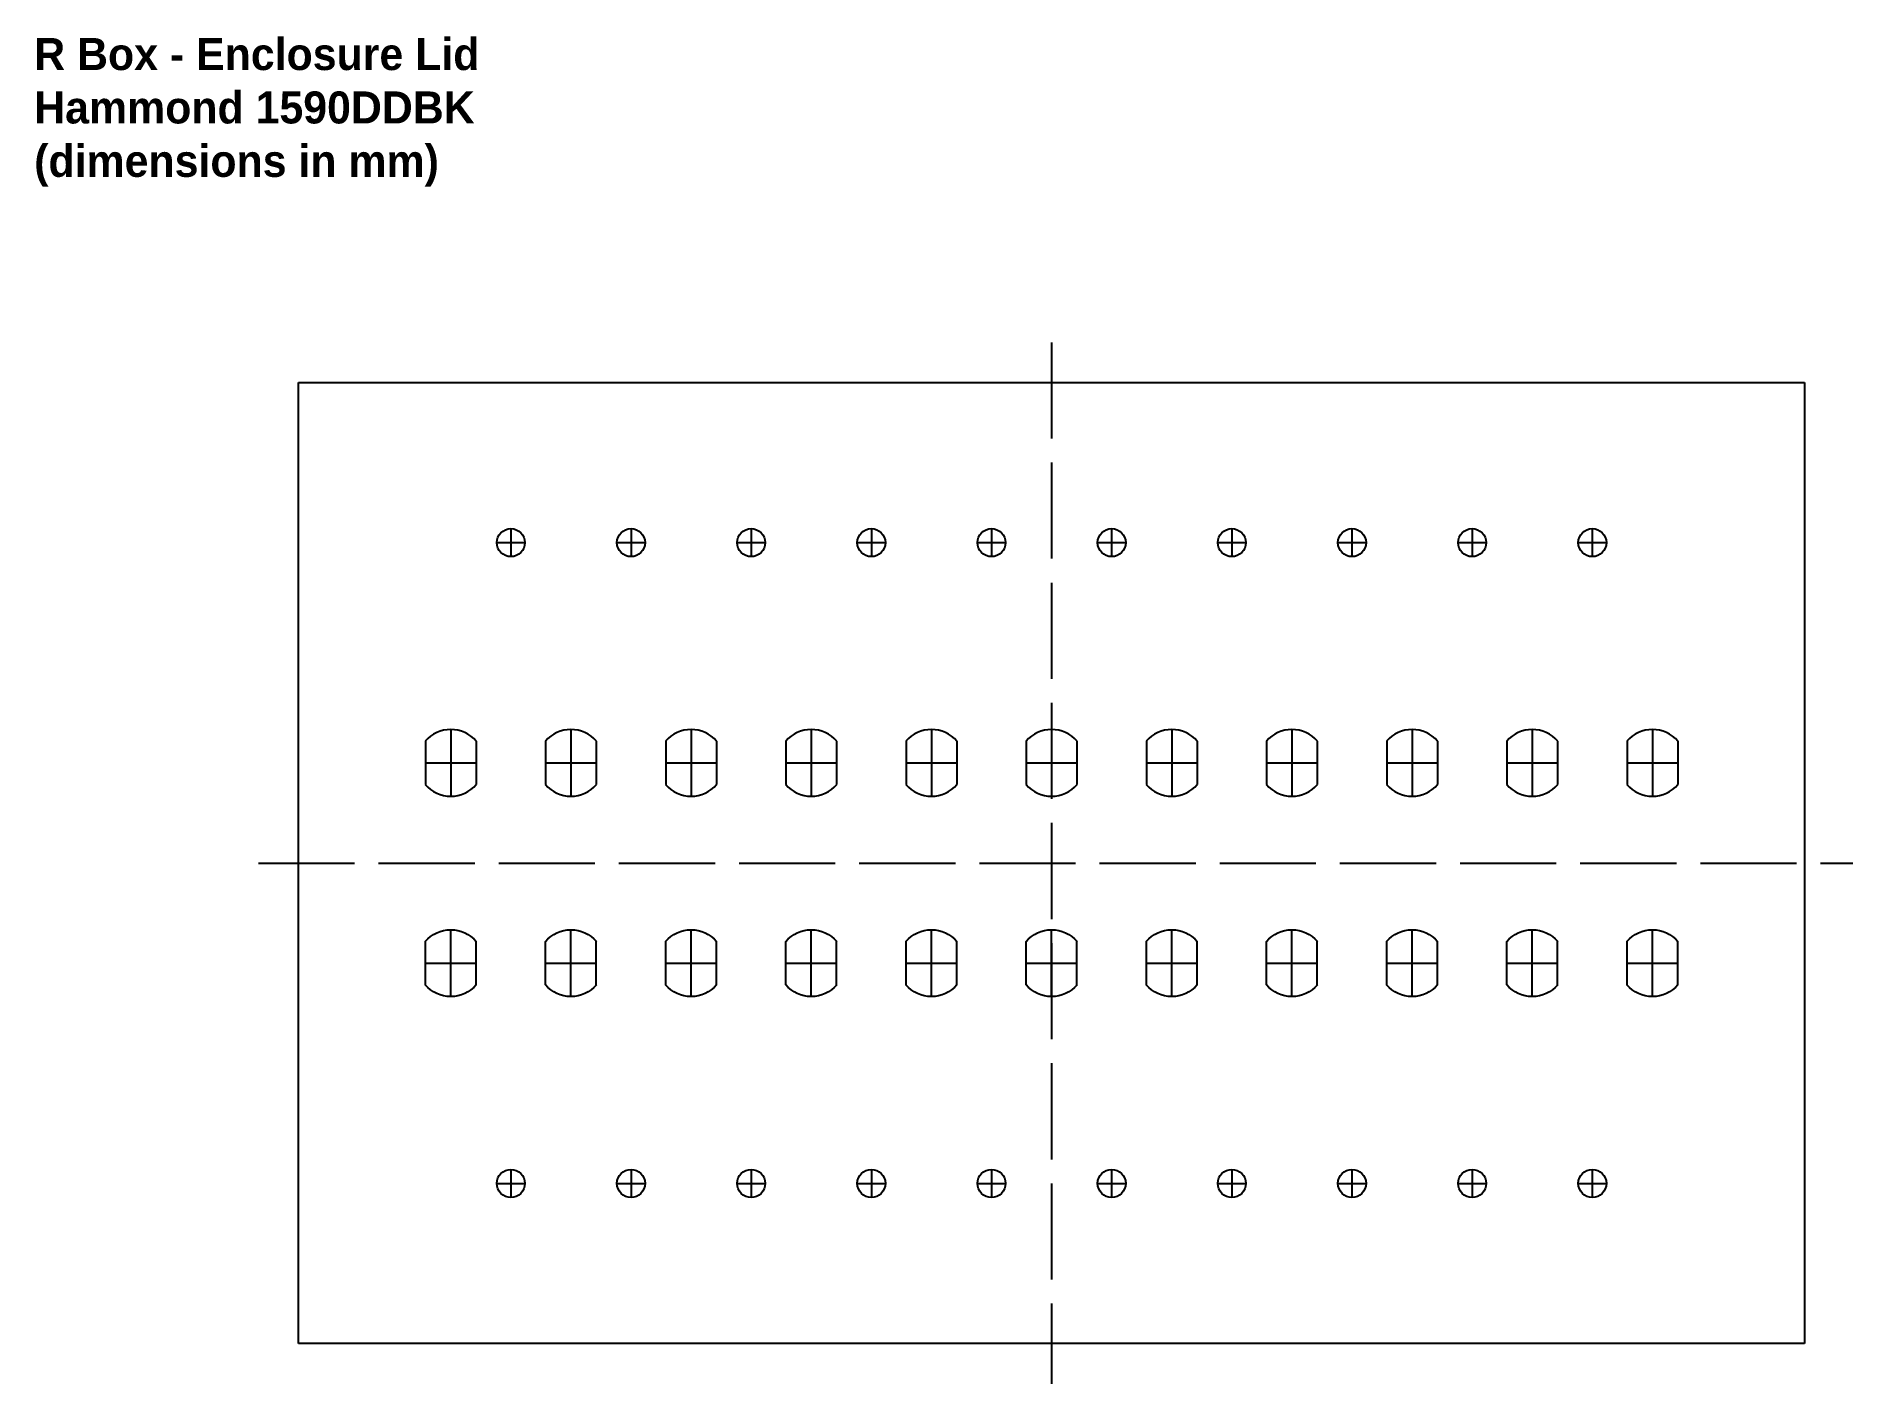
# Paper-space layout 'Layout1' of a CAD drawing. Header units: millimetres. Extents: x 13 to 240, y 35 to 203.
import ezdxf

# ---------------------------------------------------------------- set-up
doc = ezdxf.new("R2010")
doc.units = ezdxf.units.MM
doc.linetypes.add('ACAD_ISO02W100', pattern=[15, 12, -3])
doc.layers.get('0').update_dxf_attribs({"lineweight": 25})
doc.layers.add('center lines', color=5, linetype='ACAD_ISO02W100', lineweight=25, true_color=0x0000ff)
doc.styles.add('textstyle11', font='')
doc.styles.get('textstyle11').set_extended_font_data('Arial')

# ---------------------------------------------------------------- blocks, each defined once
blk = doc.blocks.new('banana jack')
for p, q in [((-3.17, 2.7), (-3.17, -2.7)), ((0, 4.17), (0, -4.17)), ((3.17, 2.7), (3.17, -2.7)), ((-3.17, 0), (3.17, 0))]:
    blk.add_line(p, q)
for start, end in [(40.3419, 139.6581), (220.3419, 319.6581)]:
    blk.add_arc((0, 0), 4.17, start, end)
blk = doc.blocks.new('M3 screw hole')
for p, q in [((-1.75, 0), (1.75, 0)), ((0, 1.75), (0, -1.75))]:
    blk.add_line(p, q)
blk.add_circle((0, 0), 1.75)
blk = doc.blocks.new('lid outline')
for p, q in [((-94, 60), (94, 60)), ((-94, -60), (-94, 60)), ((94, 60), (94, -60)), ((94, -60), (-94, -60))]:
    blk.add_line(p, q)

psp = doc.layouts.get("Layout1")

# ---------------------------------------------------------------- linework, layer by layer
at = {"layer": 'center lines'}
for p, q in [((140, 165), (140, 35)), ((41, 100), (240, 100))]:
    psp.add_line(p, q, dxfattribs=at)

# ---------------------------------------------------------------- block references
for name, p in [('lid outline', (140, 100)), ('M3 screw hole', (72.5, 140)), ('M3 screw hole', (87.5, 140)), ('M3 screw hole', (102.5, 140)), ('M3 screw hole', (117.5, 140)), ('M3 screw hole', (132.5, 140)), ('M3 screw hole', (147.5, 140)), ('M3 screw hole', (162.5, 140)), ('M3 screw hole', (177.5, 140)), ('M3 screw hole', (192.5, 140)), ('M3 screw hole', (207.5, 140)), ('banana jack', (65, 112.5)), ('banana jack', (80, 112.5)), ('banana jack', (95, 112.5)), ('banana jack', (110, 112.5)), ('banana jack', (125, 112.5)), ('banana jack', (140, 112.5)), ('banana jack', (155, 112.5)), ('banana jack', (170, 112.5)), ('banana jack', (185, 112.5)), ('banana jack', (200, 112.5)), ('banana jack', (215, 112.5)), ('M3 screw hole', (72.5, 60)), ('M3 screw hole', (87.5, 60)), ('M3 screw hole', (102.5, 60)), ('M3 screw hole', (117.5, 60)), ('M3 screw hole', (132.5, 60)), ('M3 screw hole', (147.5, 60)), ('M3 screw hole', (162.5, 60)), ('M3 screw hole', (177.5, 60)), ('M3 screw hole', (192.5, 60)), ('M3 screw hole', (207.5, 60))]:
    psp.add_blockref(name, p)
at = {"yscale": -1}
for p in [(65, 87.5), (80, 87.5), (95, 87.5), (110, 87.5), (125, 87.5), (140, 87.5), (155, 87.5), (170, 87.5), (185, 87.5), (200, 87.5), (215, 87.5)]:
    psp.add_blockref('banana jack', p, dxfattribs=at)

# ---------------------------------------------------------------- texts
at = {"insert": (13, 203), "char_height": 500, "attachment_point": 1, "style": 'textstyle11'}
psp.add_mtext('\\f-apple-system|b1|i0|c0|p0;\\H4;R Box - Enclosure Lid\\PHammond 1590DDBK\\P(dimensions in mm)', dxfattribs=at)

doc.saveas('drawing.dxf')
